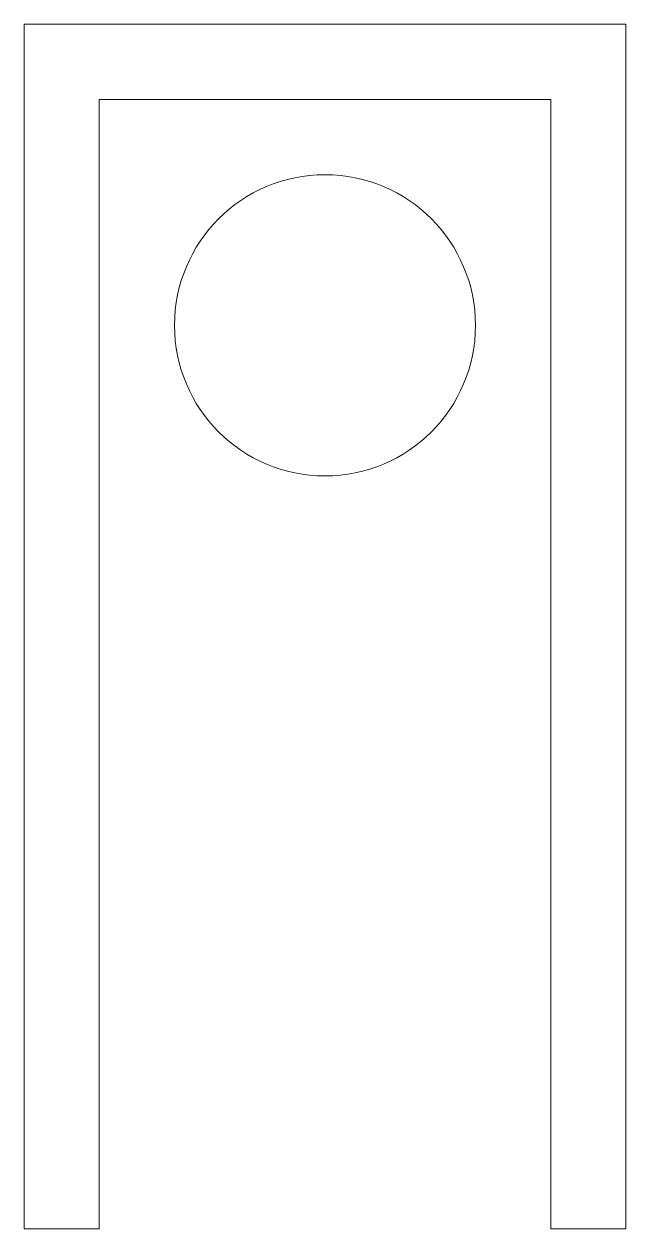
# Model space of a CAD drawing. Extents: x -1 to 1, y -2 to 2.
import ezdxf

# ---------------------------------------------------------------- set-up
doc = ezdxf.new("R2010")
doc.units = 0

msp = doc.modelspace()

# ---------------------------------------------------------------- linework, layer by layer
at = {"color": 0, "linetype": 'ByBlock', "lineweight": 18}
msp.add_lwpolyline([(-0.75, -2), (-0.75, 1.75), (0.75, 1.75), (0.75, -2), (1, -2), (1, 2), (-1, 2), (-1, -2)], close=True, dxfattribs=at)
msp.add_circle((0, 1), 0.5, dxfattribs=at)

doc.saveas('drawing.dxf')
